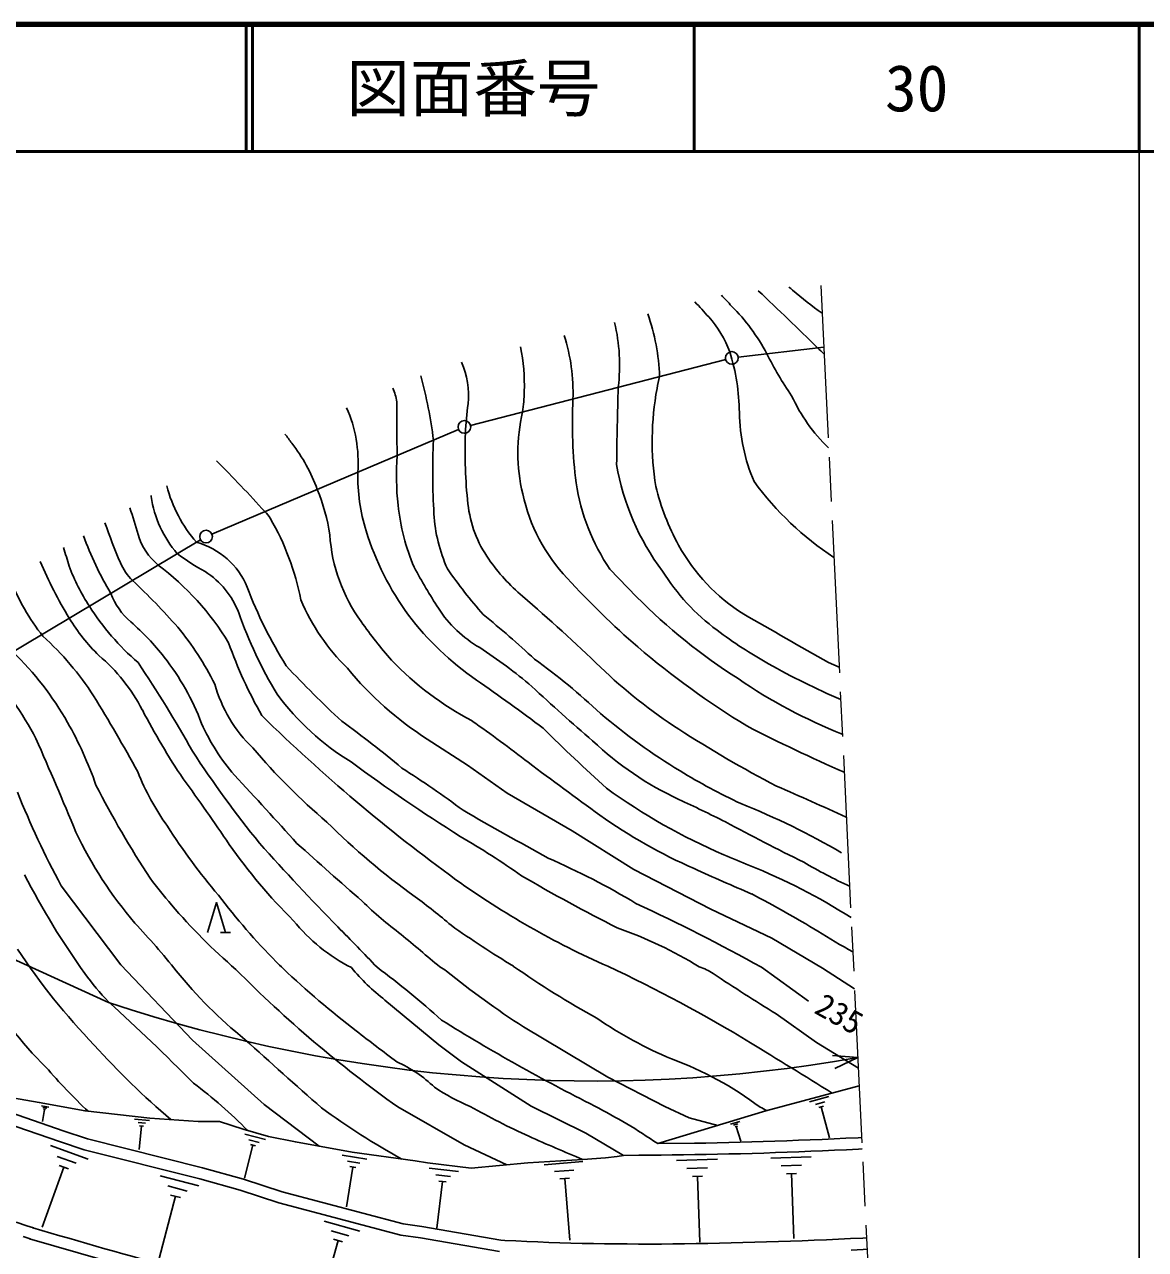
# Model space of a CAD drawing. Units: millimetres, scale not verified. Extents: x 40000 to 680000, y 20000 to 380000.
# Drawn here: x 491303 to 579500, y 283638 to 380000 of the extents above; entities that cross this region are included whole.
import ezdxf
from ezdxf.enums import TextEntityAlignment as Align

# ---------------------------------------------------------------- set-up
doc = ezdxf.new("R2010")
doc.units = ezdxf.units.MM
doc.header["$LTSCALE"] = 1000
doc.linetypes.add('CHAIN', pattern=[18.5, 12, -1.5, 3.5, -1.5])
for name, color, linetype, lineweight in [('M-BGD', 7, 'Continuous', 25), ('M-BMK', 2, 'CHAIN', 13), ('M-TTL', 2, 'Continuous', 140), ('M-TTL-BAND', 7, 'Continuous', 25), ('M-TTL-LINE', 7, 'Continuous', 50)]:
    doc.layers.add(name, color=color, linetype=linetype, lineweight=lineweight)
doc.layers.add('M-TTL-TXT', color=7, linetype='Continuous')
doc.styles.add('ＭＳ ゴシック', font='')
doc.styles.get('ＭＳ ゴシック').set_extended_font_data('MS Gothic')

msp = doc.modelspace()

# ---------------------------------------------------------------- linework, layer by layer
at = {"layer": 'M-BGD'}
for p, q in [((554188, 354628), (547450, 353833)), ((546470, 353649), (526399, 348468)), ((525454, 348148), (506045, 339917)), ((497911, 303078), (405896, 345055)), ((505156, 339465), (485326, 327627)), ((539466, 334977), (537361, 337148)), ((555395, 329458), (554551, 329805)), ((506720, 308565), (507507, 308565)), ((549283, 305835), (552992, 303181)), ((556868, 298729), (554875, 298902)), ((555056, 297883), (556868, 298729)), ((492628, 294950), (493229, 294844)), ((553064, 295257), (554581, 295662)), ((553524, 295055), (554283, 295257)), ((553795, 294802), (554174, 294903)), ((492887, 294657), (492718, 293696)), ((492757, 294803), (493058, 294750)), ((492811, 294670), (492962, 294643)), ((553985, 294853), (554633, 292425)), ((499968, 293886), (501138, 293777)), ((500239, 293625), (500824, 293570)), ((500510, 293364), (500335, 291492)), ((500363, 293377), (500656, 293350)), ((546856, 293497), (547573, 293714)), ((547079, 293408), (547438, 293516)), ((547212, 293291), (547392, 293346)), ((547302, 293319), (547650, 292172)), ((508639, 292702), (510259, 292279)), ((508960, 292272), (509770, 292061)), ((493356, 291823), (496309, 290752)), ((509280, 291843), (508605, 289250)), ((509078, 291895), (509483, 291790)), ((516284, 291049), (518228, 290739)), ((494404, 290106), (492691, 285382)), ((493880, 290965), (495357, 290429)), ((494035, 290240), (494773, 289973)), ((517131, 290116), (516634, 287005)), ((516707, 290583), (517680, 290428)), ((516888, 290155), (517374, 290077)), ((532196, 290310), (535223, 290558)), ((542592, 290630), (545823, 290742)), ((543422, 290011), (545038, 290068)), ((550012, 290825), (553201, 290935)), ((550832, 290215), (552426, 290270)), ((501973, 289444), (505028, 288649)), ((523152, 290039), (525441, 289769)), ((523670, 289514), (524815, 289379)), ((533002, 289767), (534516, 289891)), ((533430, 289192), (534187, 289254)), ((533809, 289223), (534206, 284379)), ((543848, 289379), (544656, 289407)), ((544252, 289393), (544432, 284223)), ((551252, 289591), (552049, 289618)), ((551651, 289605), (551828, 284503)), ((502578, 288634), (504105, 288237)), ((524189, 288988), (523756, 285325)), ((523902, 289022), (524475, 288955)), ((503182, 287825), (501911, 282937)), ((502800, 287924), (503564, 287725)), ((514878, 285866), (517695, 285081)), ((515972, 284347), (514716, 279841)), ((515425, 285107), (516833, 284714)), ((515620, 284445), (516324, 284249))]:
    msp.add_line(p, q, dxfattribs=at)
for points in [[(556609, 304131), (554087, 305777), (550102, 308134), (545297, 310400), (539239, 313535), (534403, 316581), (529281, 319537), (526167, 321726), (522987, 323792)], [(514497, 291766), (510162, 295045), (504514, 300093), (498895, 306025), (494182, 312257)], [(505696, 308565), (506405, 310928), (507114, 308565)], [(444298, 308942), (450124, 306934), (453342, 305753), (456945, 304238), (460732, 302666), (464429, 301115), (468794, 299831), (473334, 298476), (483811, 295516), (486951, 294767), (489873, 293576), (494063, 292126), (495998, 291487), (505089, 289194), (508259, 288309), (511309, 287305), (520914, 284772), (522452, 284560)], [(519665, 303263), (523908, 299740), (525681, 298402), (531172, 294916), (535461, 292784), (538431, 291022)], [(556907, 297912), (553611, 299920), (550447, 302171)], [(530556, 301148), (537190, 297192), (541672, 294896), (543585, 293986), (545855, 293401)], [(485233, 296448), (487227, 295627), (490191, 294418), (494352, 292979), (496249, 292352), (505320, 290064), (508521, 289171), (511565, 288169), (521091, 285656), (522575, 285451)], [(485233, 296448), (492463, 295210), (496065, 294535), (501177, 293965), (504963, 293705), (506653, 293702), (508499, 293104), (510508, 292515), (512618, 292106), (517087, 291296), (522040, 290600), (523016, 290459)], [(556974, 296508), (549632, 294549), (541124, 291965)], [(529242, 290292), (525897, 291863), (520672, 294855)], [(541124, 291965), (544023, 291998), (544914, 292013), (545809, 292030), (546708, 292051), (547611, 292074), (548519, 292100), (549431, 292128), (550348, 292158), (551268, 292191), (552193, 292226), (553122, 292263), (554056, 292302), (554993, 292343), (555935, 292385), (556882, 292429), (557169, 292443)], [(523016, 290459), (526435, 290036), (530892, 290442), (535222, 290719), (537003, 290858), (537934, 290950), (538431, 291022), (539633, 291067), (540505, 291067), (541382, 291070), (542263, 291076), (543148, 291086), (544037, 291098), (544930, 291113), (545828, 291131), (546730, 291151), (547636, 291174), (548546, 291200), (549460, 291228), (550379, 291259), (551301, 291292), (552228, 291327), (553159, 291364), (554094, 291403), (555033, 291444), (555977, 291486), (556924, 291531), (557212, 291544)], [(490646, 285797), (491481, 285511), (492024, 285329)], [(522575, 285451), (528780, 284376), (529104, 284357), (529961, 284311), (530821, 284269), (531685, 284231), (532553, 284198), (533424, 284168), (534298, 284142), (535176, 284121), (536058, 284103), (536939, 284089), (537828, 284078), (538723, 284071), (539618, 284067), (540517, 284067), (541418, 284070), (542323, 284077), (543232, 284086), (544144, 284099), (545059, 284114), (545977, 284132), (546899, 284153), (547824, 284177), (548752, 284203), (549684, 284232), (550619, 284263), (551558, 284296), (552499, 284332), (553444, 284369), (554392, 284409), (555343, 284450), (556298, 284494), (557256, 284538), (557547, 284552)], [(491737, 284476), (491192, 284659)], [(522452, 284560), (528671, 283481)], [(556340, 283595), (557299, 283639), (557591, 283653)]]:
    msp.add_lwpolyline(points, dxfattribs=at)
for centre in [(546954, 353774), (525915, 348343), (505585, 339722)]:
    msp.add_circle(centre, 500, dxfattribs=at)
for centre, radius, start, end in [((634162, 440150), 119924, 222.77236, 223.3333), ((331450, 128177), 317252, 45.52918, 46.6974), ((534088, 336140), 28967, 52.47634, 53.21147), ((568691, 378288), 25599, 228.50787, 235.14227), ((475167, 293961), 94176, 42.0172, 42.99867), ((535490, 346468), 16142, 28.21477, 44.85559), ((523661, 353211), 14461, 353.07106, 13.37604), ((524747, 351731), 16532, 1.99378, 19.42772), ((538868, 351352), 8435, 20.07103, 42.0172), ((515209, 351607), 15421, 358.2024, 11.36692), ((519419, 351035), 15040, 358.06671, 17.40874), ((530918, 349273), 16633, 0.67906, 17.39703), ((573229, 365752), 26244, 206.35875, 214.73258), ((571153, 372349), 24914, 225.52918, 227.16529), ((519706, 350814), 6537, 354.227, 23.76944), ((490141, 343306), 33575, 6.84803, 15.63368), ((561361, 347576), 20642, 166.75325, 169.43571), ((515669, 349475), 5000, 9.78517, 22.49833), ((515209, 351607), 15421, 352.23765, 358.2024), ((838017, 342323), 300140, 178.25419, 179.41448), ((563193, 347235), 22505, 169.43571, 189.14393), ((563728, 356247), 13240, 204.29544, 226.2255), ((506974, 345567), 10579, 355.75951, 23.85175), ((1447115, 352563), 926521, 180.13846, 180.39995), ((546046, 347112), 20069, 171.27656, 177.89738), ((573162, 348714), 38754, 177.3179, 187.08236), ((544023, 346336), 13904, 166.74449, 193.5461), ((561938, 349686), 14389, 180.85938, 203.1123), ((504664, 341891), 9249, 33.99643, 39.58493), ((501917, 338960), 13196, 19.80539, 37.88205), ((580520, 344810), 57098, 177.49154, 183.32059), ((564178, 346447), 38214, 177.89738, 186.24349), ((542995, 344581), 22430, 176.12671, 186.11996), ((389401, 230456), 164223, 42.63402, 44.55791), ((556868, 348586), 19243, 189.55999, 216.98399), ((532118, 344512), 14597, 178.93208, 197.34229), ((568681, 358764), 24818, 216.39595, 236.49852), ((513111, 346471), 10970, 194.62688, 221.00968), ((501032, 337821), 14435, 8.06118, 22.87), ((544046, 345978), 13847, 192.08417, 223.52805), ((551232, 346493), 16725, 188.79333, 213.96689), ((559423, 348177), 18995, 193.76211, 208.73824), ((450411, 328941), 52733, 15.30961, 15.41195), ((509948, 344117), 8765, 188.21303, 220.94073), ((537780, 344022), 17185, 186.11996, 203.02012), ((535465, 343305), 9329, 186.24349, 215.10701), ((439188, 322217), 63554, 16.13981, 18.10672), ((508684, 340032), 2256, 30.03486, 47.14875), ((492654, 330764), 20773, 11.03568, 30.03486), ((535755, 342213), 12258, 183.32059, 204.21966), ((536681, 354052), 41237, 198.74874, 203.43113), ((540106, 347007), 22966, 197.34229, 215.93688), ((520879, 348812), 26519, 199.89266, 210.76172), ((504873, 341225), 4826, 196.13981, 230.90623), ((503234, 333445), 6043, 22.30947, 74.65833), ((528401, 340712), 13105, 183.79453, 215.91155), ((247021, 263877), 258466, 16.52229, 16.86266), ((513222, 351399), 16357, 232.77681, 241.89848), ((555789, 346184), 14851, 208.73824, 237.84836), ((521709, 349880), 31581, 202.56665, 211.66652), ((510780, 343530), 17108, 201.06244, 212.86928), ((502869, 339398), 4386, 203.43113, 225.55429), ((488344, 319710), 22307, 31.50012, 52.80525), ((564219, 360097), 48012, 208.34625, 212.80891), ((540768, 347033), 15811, 215.10701, 229.3877), ((507667, 343465), 18889, 202.14883, 217.84175), ((501849, 331288), 6763, 21.18143, 57.14977), ((558808, 360980), 41690, 214.80435, 221.08618), ((582920, 381152), 66270, 222.42955, 229.13028), ((556008, 346080), 17113, 212.00681, 233.32874), ((465274, 299284), 50593, 41.17166, 46.96976), ((540691, 347694), 34035, 200.56524, 212.22494), ((503394, 337295), 5685, 201.11122, 229.01514), ((528373, 341246), 16653, 202.99474, 225.54128), ((436498, 225432), 144373, 46.08772, 49.3877), ((572012, 367190), 45793, 224.70486, 237.55797), ((513142, 344802), 19783, 212.25039, 229.26942), ((540474, 345055), 34246, 199.30846, 211.1737), ((540685, 348290), 24198, 217.59272, 235.14535), ((531870, 339243), 9524, 212.80891, 240.07569), ((483570, 278972), 70014, 46.87811, 51.25868), ((-631797, -1739778), 2385497, 60.17734, 60.36168), ((507448, 340909), 14734, 211.08858, 225.6882), ((486559, 317919), 19983, 38.04238, 49.01514), ((485390, 317704), 23332, 26.4799, 39.6429), ((548058, 354528), 37131, 215.3865, 221.35168), ((477336, 314743), 23047, 32.69708, 48.02446), ((569396, 364060), 39530, 233.32874, 240.33511), ((473613, 313176), 24216, 29.49886, 46.17268), ((540535, 343046), 35168, 199.39838, 209.67836), ((503089, 294426), 43752, 49.986, 56.68534), ((583049, 382030), 67019, 229.5379, 238.60699), ((488052, 319595), 14102, 27.38258, 49.79933), ((418968, 275124), 97953, 29.15086, 33.9379), ((486559, 317919), 19983, 20.79401, 38.04238), ((537915, 346895), 24493, 223.6253, 242.28972), ((500918, 287678), 52234, 46.8844, 54.25957), ((583980, 391420), 70528, 241.0411, 246.19906), ((463755, 308662), 32242, 28.06209, 40.16666), ((574198, 387635), 85179, 222.99777, 227.13989), ((537703, 346708), 27234, 219.56834, 237.29354), ((564990, 358898), 40893, 226.08772, 237.09476), ((517054, 331120), 11192, 195.61651, 225.86558), ((412144, 163719), 200724, 53.29561, 55.14535), ((625990, 428796), 138399, 226.78322, 229.44305), ((571070, 363022), 41795, 235.58209, 248.34562), ((396222, 264835), 118282, 28.46251, 31.81642), ((527684, 339521), 20524, 216.44571, 238.63791), ((507671, 306541), 19874, 220.69102, 220.69102), ((549087, 351209), 54634, 207.38258, 213.99024), ((568570, 363447), 49372, 229.67179, 238.65806), ((468267, 310151), 30358, 19.26815, 29.49886), ((520038, 331538), 16172, 203.79372, 220.911), ((606182, 423929), 137538, 225.61712, 233.95048), ((470222, 261312), 78743, 49.86046, 54.22363), ((454453, 222789), 125238, 52.35948, 54.86695), ((608291, 441531), 131300, 242.73363, 246.43158), ((79635, 142965), 450474, 22.65388, 23.67186), ((631319, 424330), 140637, 225.13824, 227.93135), ((593096, 402334), 92628, 237.09476, 242.60476), ((577326, 370458), 87001, 213.18564, 219.08597), ((547789, 355865), 50585, 220.38834, 229.74344), ((553610, 342298), 25649, 226.64982, 245.02433), ((595715, 428055), 132077, 233.41885, 237.93242), ((714608, 565218), 304810, 232.94562, 234.26059), ((520112, 329342), 21503, 202.23288, 215.21612), ((235299, 65881), 373262, 41.9881, 43.10547), ((483393, 261812), 70547, 53.04689, 57.80192), ((568570, 363447), 49372, 238.65806, 244.9452), ((564146, 354408), 75439, 206.9921, 213.4189), ((363572, 218160), 173689, 34.08881, 36.16895), ((565126, 358609), 47773, 234.06322, 246.82927), ((64946, -779396), 1201922, 65.8878, 66.17397), ((558885, 346959), 73421, 201.86427, 208.20623), ((477154, 178155), 155426, 63.52204, 65.02433), ((778905, 760324), 509455, 240.21101, 241.07463), ((523958, 260057), 63272, 60.0028, 67.99834), ((554983, 357340), 56542, 225.14138, 234.35959), ((560554, 351423), 41294, 234.48943, 246.34089), ((632088, 475770), 180148, 241.61653, 243.81935), ((523281, 329495), 30814, 205.00142, 220.91266), ((547875, 346187), 53946, 212.82798, 220.01175), ((489492, 254502), 71423, 55.04017, 59.6392), ((543091, 340370), 43483, 214.87205, 225.22136), ((641726, 432870), 176513, 221.63194, 224.55946), ((802295, 637510), 432988, 228.03019, 228.93814), ((509197, 260650), 58605, 58.96255, 66.57383), ((571548, 372130), 62733, 246.29628, 248.29429), ((658290, 567047), 278033, 245.72423, 246.74545), ((530867, 269932), 47264, 57.38833, 68.29429), ((574900, 352209), 44148, 239.67059, 244.97072), ((546156, 341269), 61653, 207.16385, 215.63153), ((538102, 340762), 46279, 217.07746, 220.41539), ((564199, 367169), 66943, 234.41338, 246.2097), ((595310, 423387), 128016, 239.5418, 243.37562), ((553699, 347831), 59516, 217.61754, 224.30043), ((487228, 264572), 58339, 49.81264, 53.36962), ((510702, 238382), 82409, 58.52575, 62.68531), ((538102, 340762), 46279, 220.41539, 229.3285), ((537540, 330979), 28007, 225.40327, 233.63912), ((473347, 168999), 156494, 60.97213, 65.02843), ((523313, 318250), 13936, 218.87248, 243.1805), ((451398, 263992), 66451, 38.7157, 43.00361), ((265067, 62592), 351671, 43.76356, 44.48599), ((645059, 454010), 191314, 229.54976, 230.7378), ((569953, 372399), 77678, 234.52589, 238.86123), ((526298, 276169), 34783, 58.66488, 70.44302), ((606169, 393960), 100125, 238.41635, 240.23929), ((535450, 336838), 53596, 213.48383, 223.83387), ((530472, 327440), 34932, 218.79615, 231.33097), ((576718, 373787), 96806, 224.72752, 234.62322), ((519955, 314900), 12366, 224.30043, 227.85865), ((560574, 357287), 71069, 226.50535, 232.59526), ((529843, 316440), 16650, 219.66086, 232.31777), ((479781, 252809), 65982, 47.79287, 53.48331), ((522518, 303082), 3160, 51.06743, 62.424), ((569930, 361771), 72287, 231.06743, 236.99661), ((570040, 363212), 70027, 234.91067, 241.2212), ((488842, 202225), 114409, 58.62178, 64.99893), ((542859, 301369), 4761, 56.45061, 71.28785), ((511009, 316704), 25980, 207.9548, 226.08233), ((511623, 316517), 19165, 215.63153, 224.37109), ((640099, 448009), 171190, 236.45061, 238.41928), ((535945, 416891), 120000, 251.52128, 280.04123), ((384987, 178431), 168227, 44.68466, 47.83038), ((605978, 433513), 155183, 238.15872, 243.26738), ((555050, 329185), 33145, 235.60606, 247.18951), ((635917, 452971), 192851, 232.0819, 233.27395), ((544131, 342335), 63699, 221.99215, 229.56312), ((815205, 637034), 455475, 227.69691, 228.71372), ((61980, -497684), 934217, 58.15825, 58.62178), ((528239, 328303), 46491, 220.6938, 226.62988), ((516066, 288451), 10931, 46.67984, 65.52852), ((533165, 273744), 26478, 52.80395, 70.04689), ((482058, 266617), 37612, 44.53275, 53.18806), ((531931, 308635), 14819, 235.62985, 247.96645), ((553495, 342451), 54743, 240.30035, 245.72528), ((514777, 253396), 46709, 55.66226, 62.73861), ((550452, 343855), 60734, 233.90591, 240.9768), ((542850, 281625), 14645, 62.09553, 64.42648), ((590319, 424103), 144315, 245.72528, 247.55592), ((624871, 731689), 465708, 253.41691, 254.86939), ((260561, -517633), 834760, 73.19607, 73.92524)]:
    msp.add_arc(centre, radius, start, end, dxfattribs=at)
at = {"layer": 'M-BMK'}
msp.add_line((553956, 359459), (560813, 216433), dxfattribs=at)
at = {"layer": 'M-TTL'}
msp.add_line((680000, 380000), (40000, 380000), dxfattribs=at)
at = {"layer": 'M-TTL-BAND'}
msp.add_line((579000, 20000), (579000, 370000), dxfattribs=at)
at = {"layer": 'M-TTL-LINE'}
for p, q in [((508747, 380000), (508747, 370000)), ((509247, 380000), (509247, 370000)), ((543997, 380000), (543997, 370000)), ((579000, 380000), (579000, 370000)), ((40000, 370000), (680000, 370000))]:
    msp.add_line(p, q, dxfattribs=at)

# ---------------------------------------------------------------- texts
at = {"layer": 'M-BGD', "style": 'ＭＳ ゴシック'}
msp.add_text('235', height=1833, rotation=330.699, dxfattribs=at).set_placement((553063, 301815), align=Align.BOTTOM_LEFT)
at = {"layer": 'M-TTL-TXT', "style": 'ＭＳ ゴシック'}
for s, p in [('図面番号', (526622, 375000)), ('30', (561497, 375000))]:
    msp.add_text(s, height=3666, dxfattribs=at).set_placement(p, align=Align.MIDDLE_CENTER)

doc.saveas('drawing.dxf')
